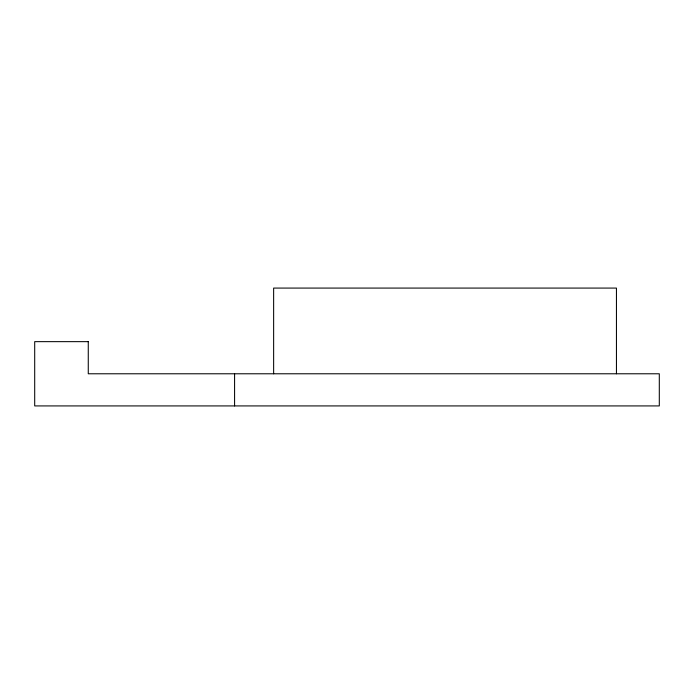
<?xml version="1.0" encoding="UTF-8"?>
<svg xmlns="http://www.w3.org/2000/svg" width="694" height="694" viewBox="0 0 694 694"><rect width="100%" height="100%" fill="white"/><g stroke="black" fill="none" stroke-linecap="round" stroke-linejoin="round"><path stroke-width="1.04" d="M616.446 373.78L616.446 288.079L273.636 288.079L273.636 373.78M234.581 373.78L234.581 405.921M88.268 341.648L34.7 341.648L34.7 405.921L659.3 405.921L659.3 373.78L88.268 373.78L88.268 341.648"/></g></svg>
